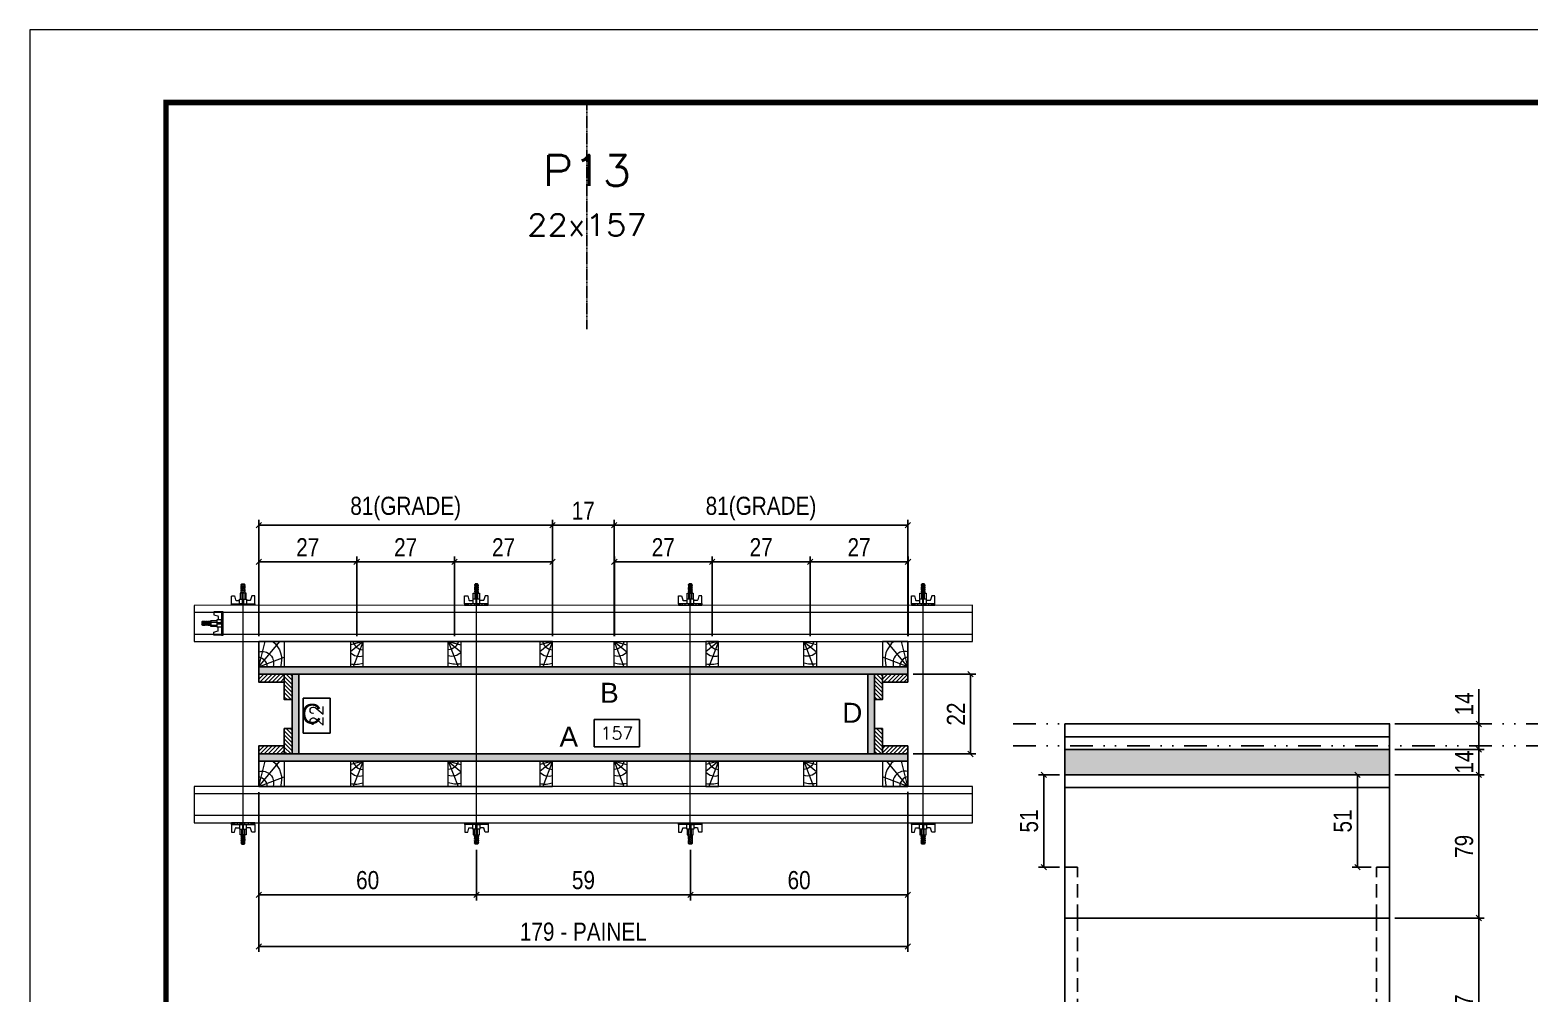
# Model space of a CAD drawing. Extents: x 14400 to 20667, y -21631 to 6985.
# Drawn here: x 17597 to 18424, y 4157 to 4688 of the extents above; entities that cross this region are included whole.
import ezdxf
from ezdxf.enums import TextEntityAlignment as Align

# ---------------------------------------------------------------- set-up
doc = ezdxf.new("R2010")
doc.units = 0
for name, pattern in [('DASHED', [0.75, 0.5, -0.25]), ('DIVIDE2', [0.625, 0.25, -0.125, 0, -0.125, 0, -0.125]), ('HIDDEN', [0.375, 0.25, -0.125])]:
    doc.linetypes.add(name, pattern=pattern)
for name, color, linetype in [('CHAPA', 1, 'Continuous'), ('COTA', 241, 'Continuous'), ('MEIO_PONT', 93, 'Continuous'), ('Nível', 160, 'Continuous'), ('Painéis', 200, 'Continuous'), ('SARR_2.2x7', 40, 'Continuous'), ('SARRAFO', 251, 'Continuous'), ('Texto de Titulo', 7, 'Continuous'), ('Texto Qtd Sarr', 242, 'Continuous'), ('TEXTO_GERAL', 7, 'Continuous')]:
    doc.layers.add(name, color=color, linetype=linetype)
for name, color, linetype, lineweight in [('Folhas', 255, 'Continuous', 9), ('Hachura', 251, 'Continuous', 9), ('Madeira', 126, 'Continuous', 18), ('Perfil Metálico', 224, 'Continuous', 18), ('SARRAFO DE PRESSAO', 251, 'DASHED', 9), ('Texto Seção', 7, 'Continuous', 15)]:
    doc.layers.add(name, color=color, linetype=linetype, lineweight=lineweight)
doc.styles.add('ARIAL', font='arial.ttf')
doc.styles.add('COTA TECNICA', font='techl___.ttf', dxfattribs={"height": 10})
doc.styles.add('COTA TECNICA 2X', font='techl___.ttf', dxfattribs={"height": 10})
doc.styles.add('ROMANS', font='romans.shx')
doc.dimstyles.new('PAINEL', dxfattribs={"dimtxt": 10, "dimasz": 3, "dimexe": 3, "dimexo": 3, "dimgap": 3, "dimtad": 1, "dimdec": 1, "dimzin": 12, "dimdsep": 46, "dimtxsty": 'COTA TECNICA', "dimblk1": 'OBLIQUE', "dimblk2": 'OBLIQUE', "dimsah": 1, "dimcen": 0.9, "dimclrd": 4, "dimclre": 4, "dimclrt": 240, "dimadec": 1, "dimazin": 3, "dimtfac": 1, "dimtdec": 1, "dimtmove": 0, "dimatfit": 3, "dimfxl": 1, "dimtolj": 1, "dimtzin": 12, "dimarcsym": 0})
doc.dimstyles.new('SECAO PILAR', dxfattribs={"dimtxt": 10, "dimasz": 3, "dimexe": 3, "dimexo": 3, "dimgap": 3, "dimtad": 1, "dimdec": 1, "dimlfac": 0.5, "dimzin": 12, "dimdsep": 46, "dimtxsty": 'COTA TECNICA 2X', "dimblk1": 'OBLIQUE', "dimblk2": 'OBLIQUE', "dimsah": 1, "dimcen": 0.9, "dimclrd": 256, "dimclre": 256, "dimclrt": 256, "dimadec": 1, "dimazin": 3, "dimtfac": 1, "dimtdec": 1, "dimtmove": 0, "dimatfit": 3, "dimfxl": 1, "dimtolj": 1, "dimtzin": 12, "dimarcsym": 0})
doc.dimstyles.new('SECÇÃO 2', dxfattribs={"dimtxt": 7, "dimasz": 6, "dimexe": 0.18, "dimexo": 2, "dimgap": -4, "dimtad": 3, "dimdec": 1, "dimlfac": 0.5, "dimzin": 12, "dimdsep": 46, "dimtxsty": 'ROMANS', "dimblk": 'ARCHTICK', "dimcen": 0.09, "dimse1": 1, "dimse2": 1, "dimsd1": 1, "dimsd2": 1, "dimclrd": 180, "dimclre": 5, "dimclrt": 1, "dimadec": 0, "dimazin": 3, "dimtfac": 1, "dimtdec": 1, "dimtofl": 0, "dimtmove": 0, "dimatfit": 3, "dimldrblk": 'ARCHTICK', "dimfxl": 1, "dimtolj": 1, "dimtzin": 0, "dimarcsym": 0})

# ---------------------------------------------------------------- blocks, each defined once
blk = doc.blocks.new('9999999999')
at = {"layer": 'Folhas'}
blk.add_lwpolyline([(98138.98, 34190.21), (99623.98, 34190.21), (99623.98, 35240.21), (98138.98, 35240.21)], close=True, dxfattribs=at)
at = {"layer": 'Folhas', "color": 30, "const_width": 3}
blk.add_lwpolyline([(98213.98, 34230.21), (99583.98, 34230.21), (99583.98, 35200.21), (98213.98, 35200.21)], close=True, dxfattribs=at)
blk = doc.blocks.new('*D793')
at = {"layer": 'COTA', "color": 180, "lineweight": -2, "transparency": 16777216}
for p, q in [((17762.6, 4319.07), (17747.6, 4319.07)), ((17747.6, 4319.07), (17747.6, 4299.73)), ((17762.6, 4299.73), (17762.6, 4319.07)), ((17747.6, 4299.73), (17762.6, 4299.73))]:
    blk.add_line(p, q, dxfattribs=at)
at = {"layer": 'Defpoints', "color": 0, "transparency": 16777216}
for p in [(17762.51, 4332.33), (17762.51, 4288.33), (17766.6, 4288.33)]:
    blk.add_point(p, dxfattribs=at)
at = {"layer": 'COTA', "color": 1, "transparency": 16777216, "insert": (17755.1, 4309.4), "char_height": 7, "attachment_point": 5, "rotation": 90, "style": 'ROMANS'}
blk.add_mtext('\\A1;22', dxfattribs=at)
blk = doc.blocks.new('_ArchTick')
at = {"color": 0, "linetype": 'ByBlock', "const_width": 0.15}
blk.add_lwpolyline([(-0.5, -0.5), (0.5, 0.5)], dxfattribs=at)
blk = doc.blocks.new('*D794')
at = {"layer": 'COTA', "color": 180, "lineweight": -2, "transparency": 16777216}
for p, q in [((17933.24, 4307.33), (17908.24, 4307.33)), ((17908.24, 4307.33), (17908.24, 4292.33)), ((17933.24, 4292.33), (17933.24, 4307.33)), ((17908.24, 4292.33), (17933.24, 4292.33))]:
    blk.add_line(p, q, dxfattribs=at)
at = {"layer": 'Defpoints', "color": 0, "transparency": 16777216}
for p in [(17745.19, 4288.33), (18059.19, 4288.33), (18059.19, 4288.33)]:
    blk.add_point(p, dxfattribs=at)
at = {"layer": 'COTA', "color": 1, "transparency": 16777216, "insert": (17920.74, 4299.83), "char_height": 7, "attachment_point": 5, "style": 'ROMANS'}
blk.add_mtext('\\A1;157', dxfattribs=at)
blk = doc.blocks.new('_Oblique')
at = {"color": 0, "linetype": 'ByBlock', "lineweight": -2}
blk.add_line((-0.5, -0.5), (0.5, 0.5), dxfattribs=at)
blk = doc.blocks.new('*D795')
at = {"layer": 'COTA', "lineweight": -2, "transparency": 16777216}
for p, q in [((17723.19, 4267.33), (17723.19, 4179.16)), ((18081.19, 4267.37), (18081.19, 4179.16)), ((17723.19, 4182.16), (18081.19, 4182.16))]:
    blk.add_line(p, q, dxfattribs=at)
at = {"layer": 'Defpoints', "color": 0, "transparency": 16777216}
for p in [(17723.19, 4270.33), (18081.19, 4270.37), (18081.19, 4182.16)]:
    blk.add_point(p, dxfattribs=at)
at = {"layer": 'COTA', "lineweight": -2, "transparency": 16777216, "xscale": 3, "yscale": 3, "zscale": 3, "rotation": 180}
blk.add_blockref('_Oblique', (17723.19, 4182.16), dxfattribs=at)
at = {"layer": 'COTA', "lineweight": -2, "transparency": 16777216, "xscale": 3, "yscale": 3, "zscale": 3}
blk.add_blockref('_Oblique', (18081.19, 4182.16), dxfattribs=at)
at = {"layer": 'COTA', "transparency": 16777216, "insert": (17902.19, 4190.27), "char_height": 10, "attachment_point": 5, "style": 'COTA TECNICA 2X'}
blk.add_mtext('\\A1;179 - PAINEL', dxfattribs=at)
blk = doc.blocks.new('*D796')
at = {"layer": 'COTA', "lineweight": -2, "transparency": 16777216}
for p, q in [((17723.19, 4267.33), (17723.19, 4207.59)), ((17843.26, 4235.55), (17843.26, 4207.59)), ((17723.19, 4210.59), (17843.26, 4210.59))]:
    blk.add_line(p, q, dxfattribs=at)
at = {"layer": 'Defpoints', "color": 0, "transparency": 16777216}
for p in [(17723.19, 4270.33), (17843.26, 4238.55), (17843.26, 4210.59)]:
    blk.add_point(p, dxfattribs=at)
at = {"layer": 'COTA', "lineweight": -2, "transparency": 16777216, "xscale": 3, "yscale": 3, "zscale": 3, "rotation": 180}
blk.add_blockref('_Oblique', (17723.19, 4210.59), dxfattribs=at)
at = {"layer": 'COTA', "lineweight": -2, "transparency": 16777216, "xscale": 3, "yscale": 3, "zscale": 3}
blk.add_blockref('_Oblique', (17843.26, 4210.59), dxfattribs=at)
at = {"layer": 'COTA', "transparency": 16777216, "insert": (17783.22, 4218.69), "char_height": 10, "attachment_point": 5, "style": 'COTA TECNICA 2X'}
blk.add_mtext('\\A1;60', dxfattribs=at)
blk = doc.blocks.new('*D797')
at = {"layer": 'COTA', "lineweight": -2, "transparency": 16777216}
for p, q in [((18081.19, 4267.33), (18081.19, 4207.59)), ((17961.26, 4235.55), (17961.26, 4207.59)), ((17961.26, 4210.59), (18081.19, 4210.59))]:
    blk.add_line(p, q, dxfattribs=at)
at = {"layer": 'Defpoints', "color": 0, "transparency": 16777216}
for p in [(18081.19, 4270.33), (17961.26, 4238.55), (18081.19, 4210.59)]:
    blk.add_point(p, dxfattribs=at)
at = {"layer": 'COTA', "lineweight": -2, "transparency": 16777216, "xscale": 3, "yscale": 3, "zscale": 3, "rotation": 180}
blk.add_blockref('_Oblique', (17961.26, 4210.59), dxfattribs=at)
at = {"layer": 'COTA', "lineweight": -2, "transparency": 16777216, "xscale": 3, "yscale": 3, "zscale": 3}
blk.add_blockref('_Oblique', (18081.19, 4210.59), dxfattribs=at)
at = {"layer": 'COTA', "transparency": 16777216, "insert": (18021.22, 4218.69), "char_height": 10, "attachment_point": 5, "style": 'COTA TECNICA 2X'}
blk.add_mtext('\\A1;60', dxfattribs=at)
blk = doc.blocks.new('C')
at = {"layer": 'Hachura', "color": 0}
for p, q in [((0, 3.22), (0, -3.22)), ((0.45, 3.22), (0, 3.22)), ((0.46, 3.16), (0, 3.16)), ((0.46, 3.05), (0, 3.05)), ((0.46, 2.88), (0, 2.88)), ((0, 2.75), (0, -1.16)), ((0.46, 2.65), (0, 2.65)), ((0.46, 2.23), (0, 2.23)), ((0.46, 1.51), (0, 1.51)), ((0.39, 0.49), (0.17, 0.49)), ((0.45, -3.23), (0.45, 3.22)), ((0.45, 3.22), (2.58, 3.22)), ((1.74, 0.97), (0.45, 0.97)), ((1.45, 0.1), (0.45, 0.1)), ((1.35, 1.94), (1.35, 0.96)), ((2.58, 2.39), (1.47, 2.09)), ((1.74, -0.97), (1.74, 0.97)), ((1.74, 0.97), (1.74, 0.84)), ((1.74, 0.97), (1.74, 0.84)), ((1.74, 0.84), (3.35, 0.84)), ((3.35, 0.45), (1.74, 0.45)), ((2.58, 3.22), (2.58, 2.39)), ((3.32, 0.84), (3.32, -0.84)), ((3.35, 0.84), (3.35, -0.84)), ((3.68, 0.45), (3.35, 0.45)), ((3.84, -0.52), (3.35, 0.45)), ((3.35, 0.06), (3.67, -0.57)), ((3.68, 0.45), (4.16, -0.52)), ((3.72, 0.5), (4.25, -0.57)), ((4.37, -0.55), (3.83, 0.53)), ((4.15, 0.45), (3.93, 0.45)), ((4.42, -0.52), (3.93, 0.45)), ((4.15, 0.45), (4.26, 0.45)), ((4.26, 0.45), (4.74, -0.52)), ((4.3, 0.5), (4.83, -0.57)), ((4.95, -0.55), (4.41, 0.53)), ((4.51, 0.45), (4.84, 0.45)), ((5, -0.52), (4.51, 0.45)), ((4.84, 0.45), (5.32, -0.52)), ((4.88, 0.5), (5.41, -0.57)), ((5.53, -0.55), (4.99, 0.53)), ((5.58, -0.52), (5.09, 0.45)), ((5.42, 0.45), (5.09, 0.45)), ((5.58, -0.52), (5.09, 0.45)), ((5.42, 0.45), (5.74, -0.19)), ((5.46, 0.5), (5.74, -0.07)), ((5.74, 0.19), (5.57, 0.53)), ((5.74, 0.32), (5.68, 0.45)), ((5.68, 0.45), (5.74, 0.45)), ((5.74, 0.45), (5.9, 0.29)), ((5.74, 0.45), (5.74, -0.52)), ((5.9, -0.36), (5.9, 0.29)), ((0.45, 0), (0, 0)), ((0.46, -1.52), (0, -1.52)), ((0.46, -2.23), (0, -2.23)), ((0.46, -2.65), (0, -2.65)), ((0.46, -2.88), (0, -2.88)), ((0.46, -3.05), (0, -3.05)), ((0.46, -3.16), (0, -3.16)), ((0, -3.22), (2.57, -3.22)), ((0.08, -0.48), (0.29, -0.48)), ((0.29, -0.48), (0.4, -0.48)), ((0.45, 0), (0.45, -0.97)), ((0.45, -0.16), (1.45, -0.16)), ((0.45, -0.65), (0.45, -0.32)), ((0.45, -3.23), (0.45, -0.65)), ((0.45, -0.97), (1.74, -0.97)), ((1.35, -1.94), (1.35, -0.97)), ((2.58, -2.39), (1.47, -2.1)), ((3.35, -0.32), (1.74, -0.32)), ((3.35, -0.84), (1.74, -0.84)), ((2.58, -3.23), (2.58, -2.39)), ((3.35, -0.07), (3.58, -0.52)), ((3.35, -0.52), (3.58, -0.52)), ((3.84, -0.52), (4.16, -0.52)), ((4.42, -0.52), (4.74, -0.52)), ((4.63, -0.52), (4.74, -0.52)), ((5, -0.52), (5.32, -0.52)), ((5.58, -0.52), (5.74, -0.52)), ((5.74, -0.52), (5.9, -0.36)), ((5.74, -0.52), (5.74, -0.52))]:
    blk.add_line(p, q, dxfattribs=at)
for centre, radius, start, end in [((1.52, 1.94), 0.161, 104.7436, 180), ((1.44, -0.03), 0.129, 272.695, 87.305), ((3.81, 0.39), 0.143, 25.5688, 154.4312), ((4.39, 0.39), 0.143, 25.5688, 154.4312), ((4.97, 0.39), 0.143, 25.5688, 154.4312), ((5.55, 0.39), 0.143, 25.5688, 154.4312), ((0.17, -0.37), 0.174, 221.744, 317.8592), ((1.52, -1.94), 0.161, 180, 255.2564), ((3.71, -0.4), 0.174, 222.1408, 318.256), ((4.29, -0.4), 0.174, 222.1408, 318.256), ((4.87, -0.4), 0.174, 222.1408, 318.256), ((5.45, -0.4), 0.174, 222.1408, 318.256), ((5.61, -0.4), 0.174, 317.8592, 318.256)]:
    blk.add_arc(centre, radius, start, end, dxfattribs=at)
blk = doc.blocks.new('*D798')
at = {"layer": 'COTA', "lineweight": -2, "transparency": 16777216}
for p, q in [((17843.26, 4235.55), (17843.26, 4207.59)), ((17961.26, 4235.55), (17961.26, 4207.59)), ((17843.26, 4210.59), (17961.26, 4210.59))]:
    blk.add_line(p, q, dxfattribs=at)
at = {"layer": 'Defpoints', "color": 0, "transparency": 16777216}
for p in [(17843.26, 4238.55), (17961.26, 4238.55), (17961.26, 4210.59)]:
    blk.add_point(p, dxfattribs=at)
at = {"layer": 'COTA', "lineweight": -2, "transparency": 16777216, "xscale": 3, "yscale": 3, "zscale": 3, "rotation": 180}
blk.add_blockref('_Oblique', (17843.26, 4210.59), dxfattribs=at)
at = {"layer": 'COTA', "lineweight": -2, "transparency": 16777216, "xscale": 3, "yscale": 3, "zscale": 3}
blk.add_blockref('_Oblique', (17961.26, 4210.59), dxfattribs=at)
at = {"layer": 'COTA', "transparency": 16777216, "insert": (17902.26, 4218.73), "char_height": 10, "attachment_point": 5, "style": 'COTA TECNICA 2X'}
blk.add_mtext('\\A1;59', dxfattribs=at)
blk = doc.blocks.new('*D799')
at = {"layer": 'COTA', "lineweight": -2, "transparency": 16777216}
for p, q in [((17919.19, 4353.33), (17919.19, 4417.45)), ((18081.18, 4353.32), (18081.18, 4417.45)), ((18081.18, 4414.45), (17919.19, 4414.45))]:
    blk.add_line(p, q, dxfattribs=at)
at = {"layer": 'Defpoints', "color": 0, "transparency": 16777216}
for p in [(17919.19, 4414.45), (17919.19, 4350.33), (18081.18, 4350.32)]:
    blk.add_point(p, dxfattribs=at)
at = {"layer": 'COTA', "lineweight": -2, "transparency": 16777216, "xscale": 3, "yscale": 3, "zscale": 3, "rotation": 180}
blk.add_blockref('_Oblique', (17919.19, 4414.45), dxfattribs=at)
at = {"layer": 'COTA', "lineweight": -2, "transparency": 16777216, "xscale": 3, "yscale": 3, "zscale": 3}
blk.add_blockref('_Oblique', (18081.18, 4414.45), dxfattribs=at)
at = {"layer": 'COTA', "transparency": 16777216, "insert": (18000.19, 4423.67), "char_height": 10, "attachment_point": 5, "style": 'COTA TECNICA 2X'}
blk.add_mtext('\\A1;81(GRADE)', dxfattribs=at)
blk = doc.blocks.new('*D800')
at = {"layer": 'COTA', "lineweight": -2, "transparency": 16777216}
for p, q in [((18084.19, 4332.33), (18118.74, 4332.33)), ((18115.74, 4288.33), (18115.74, 4332.33)), ((18084.19, 4288.33), (18118.74, 4288.33))]:
    blk.add_line(p, q, dxfattribs=at)
at = {"layer": 'Defpoints', "color": 0, "transparency": 16777216}
for p in [(18081.19, 4332.33), (18115.74, 4332.33), (18081.19, 4288.33)]:
    blk.add_point(p, dxfattribs=at)
at = {"layer": 'COTA', "lineweight": -2, "transparency": 16777216, "xscale": 3, "yscale": 3, "zscale": 3}
for p, rotation in [((18115.74, 4332.33), 90), ((18115.74, 4288.33), 270)]:
    blk.add_blockref('_Oblique', p, dxfattribs=dict(at, rotation=rotation))
at = {"layer": 'COTA', "transparency": 16777216, "insert": (18107.74, 4310.33), "char_height": 10, "attachment_point": 5, "rotation": 90, "style": 'COTA TECNICA 2X'}
blk.add_mtext('\\A1;22', dxfattribs=at)
blk = doc.blocks.new('PONTALETE')
at = {"layer": 'Madeira'}
for q in [(2.71, 7), (7, 5.76), (7, 1.74)]:
    blk.add_line((0, 0), q, dxfattribs=at)
blk.add_lwpolyline([(0, 0), (7, 0), (7, 7), (0, 7)], close=True, dxfattribs=at)
for centre, radius, start, end in [((2.04, 0.06), 6.23, 37.2818, 109.0913), ((1.09, 0.9), 3.19, 343.603, 109.9847), ((-0.21, -0.78), 3.09, 14.6322, 86.0383)]:
    blk.add_arc(centre, radius, start, end, dxfattribs=at)
blk = doc.blocks.new('titulo1')
at = {"layer": 'Defpoints', "color": 252, "linetype": 'HIDDEN', "ltscale": 2}
blk.add_line((0, 0), (0, 125), dxfattribs=at)
at = {"layer": 'Defpoints', "style": 'ROMANS', "oblique": 15}
blk.add_attdef('FOLHA', text='', height=10, dxfattribs=at).set_placement((0, 15.58), align=Align.MIDDLE_CENTER)
at = {"layer": 'Texto Qtd Sarr', "color": 3, "style": 'ROMANS', "oblique": 15}
for tag, height, p in [('TITULO', 17, (0, 71.45)), ('SEÇÃO', 12, (0, 41.55))]:
    blk.add_attdef(tag, text='', height=height, dxfattribs=at).set_placement(p, align=Align.MIDDLE_CENTER)
blk = doc.blocks.new('MEIO PONTALETE')
at = {"layer": 'Madeira'}
for q in [(2.71, 7), (3.5, 2.88), (3.5, 0.87)]:
    blk.add_line((0, 0), q, dxfattribs=at)
blk.add_lwpolyline([(0, 0), (3.5, 0), (3.5, 7), (0, 7)], close=True, dxfattribs=at)
for centre, radius, start, end in [((2.04, 0.06), 6.23, 76.4499, 109.0913), ((1.09, 0.9), 3.19, 40.9063, 109.9847), ((-0.21, -0.78), 3.09, 14.6322, 86.0383)]:
    blk.add_arc(centre, radius, start, end, dxfattribs=at)
blk = doc.blocks.new('*D801')
at = {"layer": 'COTA', "lineweight": -2, "transparency": 16777216}
for p, q in [((17777.19, 4353.33), (17777.19, 4397.25)), ((17831.19, 4394.25), (17777.19, 4394.25)), ((17831.19, 4353.33), (17831.19, 4397.25))]:
    blk.add_line(p, q, dxfattribs=at)
at = {"layer": 'Defpoints', "color": 0, "transparency": 16777216}
for p in [(17777.19, 4394.25), (17777.19, 4350.33), (17831.19, 4350.33)]:
    blk.add_point(p, dxfattribs=at)
at = {"layer": 'COTA', "lineweight": -2, "transparency": 16777216, "xscale": 3, "yscale": 3, "zscale": 3, "rotation": 180}
blk.add_blockref('_Oblique', (17777.19, 4394.25), dxfattribs=at)
at = {"layer": 'COTA', "lineweight": -2, "transparency": 16777216, "xscale": 3, "yscale": 3, "zscale": 3}
blk.add_blockref('_Oblique', (17831.19, 4394.25), dxfattribs=at)
at = {"layer": 'COTA', "transparency": 16777216, "insert": (17804.19, 4402.33), "char_height": 10, "attachment_point": 5, "style": 'COTA TECNICA 2X'}
blk.add_mtext('\\A1;27', dxfattribs=at)
blk = doc.blocks.new('*D802')
at = {"layer": 'COTA', "lineweight": -2, "transparency": 16777216}
for p, q in [((17723.19, 4353.32), (17723.19, 4397.25)), ((17777.19, 4394.25), (17723.19, 4394.25)), ((17777.19, 4353.33), (17777.19, 4397.25))]:
    blk.add_line(p, q, dxfattribs=at)
at = {"layer": 'Defpoints', "color": 0, "transparency": 16777216}
for p in [(17723.19, 4394.25), (17723.19, 4350.32), (17777.19, 4350.33)]:
    blk.add_point(p, dxfattribs=at)
at = {"layer": 'COTA', "lineweight": -2, "transparency": 16777216, "xscale": 3, "yscale": 3, "zscale": 3, "rotation": 180}
blk.add_blockref('_Oblique', (17723.19, 4394.25), dxfattribs=at)
at = {"layer": 'COTA', "lineweight": -2, "transparency": 16777216, "xscale": 3, "yscale": 3, "zscale": 3}
blk.add_blockref('_Oblique', (17777.19, 4394.25), dxfattribs=at)
at = {"layer": 'COTA', "transparency": 16777216, "insert": (17750.19, 4402.33), "char_height": 10, "attachment_point": 5, "style": 'COTA TECNICA 2X'}
blk.add_mtext('\\A1;27', dxfattribs=at)
blk = doc.blocks.new('*D803')
at = {"layer": 'COTA', "lineweight": -2, "transparency": 16777216}
for p, q in [((17723.19, 4353.32), (17723.19, 4417.45)), ((17885.19, 4353.33), (17885.19, 4417.45)), ((17723.19, 4414.45), (17885.19, 4414.45))]:
    blk.add_line(p, q, dxfattribs=at)
at = {"layer": 'Defpoints', "color": 0, "transparency": 16777216}
for p in [(17885.19, 4414.45), (17723.19, 4350.32), (17885.19, 4350.33)]:
    blk.add_point(p, dxfattribs=at)
at = {"layer": 'COTA', "lineweight": -2, "transparency": 16777216, "xscale": 3, "yscale": 3, "zscale": 3, "rotation": 180}
blk.add_blockref('_Oblique', (17723.19, 4414.45), dxfattribs=at)
at = {"layer": 'COTA', "lineweight": -2, "transparency": 16777216, "xscale": 3, "yscale": 3, "zscale": 3}
blk.add_blockref('_Oblique', (17885.19, 4414.45), dxfattribs=at)
at = {"layer": 'COTA', "transparency": 16777216, "insert": (17804.19, 4423.67), "char_height": 10, "attachment_point": 5, "style": 'COTA TECNICA 2X'}
blk.add_mtext('\\A1;81(GRADE)', dxfattribs=at)
blk = doc.blocks.new('*D834')
at = {"layer": 'COTA', "lineweight": -2, "transparency": 16777216}
for p, q in [((17885.19, 4353.33), (17885.19, 4417.45)), ((17919.19, 4353.3), (17919.19, 4417.45)), ((17885.19, 4414.45), (17919.19, 4414.45))]:
    blk.add_line(p, q, dxfattribs=at)
at = {"layer": 'Defpoints', "color": 0, "transparency": 16777216}
for p in [(17919.19, 4414.45), (17885.19, 4350.33), (17919.19, 4350.3)]:
    blk.add_point(p, dxfattribs=at)
at = {"layer": 'COTA', "lineweight": -2, "transparency": 16777216, "xscale": 3, "yscale": 3, "zscale": 3, "rotation": 180}
blk.add_blockref('_Oblique', (17885.19, 4414.45), dxfattribs=at)
at = {"layer": 'COTA', "lineweight": -2, "transparency": 16777216, "xscale": 3, "yscale": 3, "zscale": 3}
blk.add_blockref('_Oblique', (17919.19, 4414.45), dxfattribs=at)
at = {"layer": 'COTA', "transparency": 16777216, "insert": (17902.19, 4422.52), "char_height": 10, "attachment_point": 5, "style": 'COTA TECNICA 2X'}
blk.add_mtext('\\A1;17', dxfattribs=at)
blk = doc.blocks.new('*D835')
at = {"layer": 'COTA', "lineweight": -2, "transparency": 16777216}
for p, q in [((17831.19, 4353.33), (17831.19, 4397.25)), ((17831.19, 4394.25), (17885.19, 4394.25)), ((17885.19, 4353.29), (17885.19, 4397.25))]:
    blk.add_line(p, q, dxfattribs=at)
at = {"layer": 'Defpoints', "color": 0, "transparency": 16777216}
for p in [(17885.19, 4394.25), (17831.19, 4350.33), (17885.19, 4350.29)]:
    blk.add_point(p, dxfattribs=at)
at = {"layer": 'COTA', "lineweight": -2, "transparency": 16777216, "xscale": 3, "yscale": 3, "zscale": 3, "rotation": 180}
blk.add_blockref('_Oblique', (17831.19, 4394.25), dxfattribs=at)
at = {"layer": 'COTA', "lineweight": -2, "transparency": 16777216, "xscale": 3, "yscale": 3, "zscale": 3}
blk.add_blockref('_Oblique', (17885.19, 4394.25), dxfattribs=at)
at = {"layer": 'COTA', "transparency": 16777216, "insert": (17858.19, 4402.33), "char_height": 10, "attachment_point": 5, "style": 'COTA TECNICA 2X'}
blk.add_mtext('\\A1;27', dxfattribs=at)
blk = doc.blocks.new('*D804')
at = {"layer": 'COTA', "lineweight": -2, "transparency": 16777216}
for p, q in [((17973.3, 4353.35), (17973.3, 4397.28)), ((18027.3, 4394.28), (17973.3, 4394.28)), ((18027.3, 4353.35), (18027.3, 4397.28))]:
    blk.add_line(p, q, dxfattribs=at)
at = {"layer": 'Defpoints', "color": 0, "transparency": 16777216}
for p in [(17973.3, 4394.28), (17973.3, 4350.35), (18027.3, 4350.35)]:
    blk.add_point(p, dxfattribs=at)
at = {"layer": 'COTA', "lineweight": -2, "transparency": 16777216, "xscale": 3, "yscale": 3, "zscale": 3, "rotation": 180}
blk.add_blockref('_Oblique', (17973.3, 4394.28), dxfattribs=at)
at = {"layer": 'COTA', "lineweight": -2, "transparency": 16777216, "xscale": 3, "yscale": 3, "zscale": 3}
blk.add_blockref('_Oblique', (18027.3, 4394.28), dxfattribs=at)
at = {"layer": 'COTA', "transparency": 16777216, "insert": (18000.3, 4402.35), "char_height": 10, "attachment_point": 5, "style": 'COTA TECNICA 2X'}
blk.add_mtext('\\A1;27', dxfattribs=at)
blk = doc.blocks.new('*D805')
at = {"layer": 'COTA', "lineweight": -2, "transparency": 16777216}
for p, q in [((17919.3, 4353.35), (17919.3, 4397.28)), ((17973.3, 4394.28), (17919.3, 4394.28)), ((17973.3, 4353.35), (17973.3, 4397.28))]:
    blk.add_line(p, q, dxfattribs=at)
at = {"layer": 'Defpoints', "color": 0, "transparency": 16777216}
for p in [(17919.3, 4394.28), (17919.3, 4350.35), (17973.3, 4350.35)]:
    blk.add_point(p, dxfattribs=at)
at = {"layer": 'COTA', "lineweight": -2, "transparency": 16777216, "xscale": 3, "yscale": 3, "zscale": 3, "rotation": 180}
blk.add_blockref('_Oblique', (17919.3, 4394.28), dxfattribs=at)
at = {"layer": 'COTA', "lineweight": -2, "transparency": 16777216, "xscale": 3, "yscale": 3, "zscale": 3}
blk.add_blockref('_Oblique', (17973.3, 4394.28), dxfattribs=at)
at = {"layer": 'COTA', "transparency": 16777216, "insert": (17946.3, 4402.35), "char_height": 10, "attachment_point": 5, "style": 'COTA TECNICA 2X'}
blk.add_mtext('\\A1;27', dxfattribs=at)
blk = doc.blocks.new('*D836')
at = {"layer": 'COTA', "lineweight": -2, "transparency": 16777216}
for p, q in [((18027.3, 4353.35), (18027.3, 4397.28)), ((18027.3, 4394.28), (18081.3, 4394.28)), ((18081.3, 4353.32), (18081.3, 4397.28))]:
    blk.add_line(p, q, dxfattribs=at)
at = {"layer": 'Defpoints', "color": 0, "transparency": 16777216}
for p in [(18081.3, 4394.28), (18027.3, 4350.35), (18081.3, 4350.32)]:
    blk.add_point(p, dxfattribs=at)
at = {"layer": 'COTA', "lineweight": -2, "transparency": 16777216, "xscale": 3, "yscale": 3, "zscale": 3, "rotation": 180}
blk.add_blockref('_Oblique', (18027.3, 4394.28), dxfattribs=at)
at = {"layer": 'COTA', "lineweight": -2, "transparency": 16777216, "xscale": 3, "yscale": 3, "zscale": 3}
blk.add_blockref('_Oblique', (18081.3, 4394.28), dxfattribs=at)
at = {"layer": 'COTA', "transparency": 16777216, "insert": (18054.3, 4402.35), "char_height": 10, "attachment_point": 5, "style": 'COTA TECNICA 2X'}
blk.add_mtext('\\A1;27', dxfattribs=at)
blk = doc.blocks.new('*D813')
at = {"layer": 'COTA', "color": 4, "lineweight": -2, "transparency": 16777216}
for p, q in [((18349.8, 4197.86), (18399.17, 4197.86)), ((18396.17, 4100.86), (18396.17, 4197.86)), ((18349.8, 4100.86), (18399.17, 4100.86))]:
    blk.add_line(p, q, dxfattribs=at)
at = {"layer": 'Defpoints', "color": 0, "transparency": 16777216}
for p in [(18346.8, 4197.86), (18396.17, 4197.86), (18346.8, 4100.86)]:
    blk.add_point(p, dxfattribs=at)
at = {"layer": 'COTA', "color": 4, "lineweight": -2, "transparency": 16777216, "xscale": 3, "yscale": 3, "zscale": 3}
for p, rotation in [((18396.17, 4197.86), 90), ((18396.17, 4100.86), 270)]:
    blk.add_blockref('_Oblique', p, dxfattribs=dict(at, rotation=rotation))
at = {"layer": 'COTA', "color": 240, "transparency": 16777216, "insert": (18388.07, 4149.36), "char_height": 10, "attachment_point": 5, "rotation": 90, "style": 'COTA TECNICA'}
blk.add_mtext('\\A1;97', dxfattribs=at)
blk = doc.blocks.new('*D814')
at = {"layer": 'COTA', "color": 4, "lineweight": -2, "transparency": 16777216}
for p, q in [((18349.8, 4276.86), (18399.17, 4276.86)), ((18396.17, 4197.86), (18396.17, 4276.86)), ((18349.8, 4197.86), (18399.17, 4197.86))]:
    blk.add_line(p, q, dxfattribs=at)
at = {"layer": 'Defpoints', "color": 0, "transparency": 16777216}
for p in [(18346.8, 4276.86), (18396.17, 4276.86), (18346.8, 4197.86)]:
    blk.add_point(p, dxfattribs=at)
at = {"layer": 'COTA', "color": 4, "lineweight": -2, "transparency": 16777216, "xscale": 3, "yscale": 3, "zscale": 3}
for p, rotation in [((18396.17, 4276.86), 90), ((18396.17, 4197.86), 270)]:
    blk.add_blockref('_Oblique', p, dxfattribs=dict(at, rotation=rotation))
at = {"layer": 'COTA', "color": 240, "transparency": 16777216, "insert": (18388.07, 4237.36), "char_height": 10, "attachment_point": 5, "rotation": 90, "style": 'COTA TECNICA'}
blk.add_mtext('\\A1;79', dxfattribs=at)
blk = doc.blocks.new('*D815')
at = {"layer": 'COTA', "color": 4, "lineweight": -2, "transparency": 16777216}
for p, q in [((18349.8, 4290.86), (18399.17, 4290.86)), ((18396.17, 4276.86), (18396.17, 4290.86)), ((18349.8, 4276.86), (18399.17, 4276.86))]:
    blk.add_line(p, q, dxfattribs=at)
at = {"layer": 'Defpoints', "color": 0, "transparency": 16777216}
for p in [(18346.8, 4290.86), (18396.17, 4290.86), (18346.8, 4276.86)]:
    blk.add_point(p, dxfattribs=at)
at = {"layer": 'COTA', "color": 4, "lineweight": -2, "transparency": 16777216, "xscale": 3, "yscale": 3, "zscale": 3}
for p, rotation in [((18396.17, 4290.86), 90), ((18396.17, 4276.86), 270)]:
    blk.add_blockref('_Oblique', p, dxfattribs=dict(at, rotation=rotation))
at = {"layer": 'COTA', "color": 240, "transparency": 16777216, "insert": (18388.1, 4283.86), "char_height": 10, "attachment_point": 5, "rotation": 90, "style": 'COTA TECNICA'}
blk.add_mtext('\\A1;14', dxfattribs=at)
blk = doc.blocks.new('*D816')
at = {"layer": 'COTA', "color": 4, "lineweight": -2, "transparency": 16777216}
for p, q in [((18396.17, 4304.86), (18396.17, 4323.98)), ((18349.8, 4304.86), (18399.17, 4304.86)), ((18396.17, 4290.86), (18396.17, 4304.86)), ((18349.8, 4290.86), (18399.17, 4290.86))]:
    blk.add_line(p, q, dxfattribs=at)
at = {"layer": 'Defpoints', "color": 0, "transparency": 16777216}
for p in [(18346.8, 4304.86), (18396.17, 4304.86), (18346.8, 4290.86)]:
    blk.add_point(p, dxfattribs=at)
at = {"layer": 'COTA', "color": 4, "lineweight": -2, "transparency": 16777216, "xscale": 3, "yscale": 3, "zscale": 3}
for p, rotation in [((18396.17, 4304.86), 90), ((18396.17, 4290.86), 270)]:
    blk.add_blockref('_Oblique', p, dxfattribs=dict(at, rotation=rotation))
at = {"layer": 'COTA', "color": 240, "transparency": 16777216, "insert": (18388.1, 4315.92), "char_height": 10, "attachment_point": 5, "rotation": 90, "style": 'COTA TECNICA'}
blk.add_mtext('\\A1;14', dxfattribs=at)
blk = doc.blocks.new('*D817')
at = {"layer": 'COTA', "color": 4, "lineweight": -2, "transparency": 16777216}
for p, q in [((18164.8, 4276.86), (18153.18, 4276.86)), ((18156.18, 4225.86), (18156.18, 4276.86)), ((18164.8, 4225.86), (18153.18, 4225.86))]:
    blk.add_line(p, q, dxfattribs=at)
at = {"layer": 'Defpoints', "color": 0, "transparency": 16777216}
for p in [(18156.18, 4276.86), (18167.8, 4276.86), (18167.8, 4225.86)]:
    blk.add_point(p, dxfattribs=at)
at = {"layer": 'COTA', "color": 4, "lineweight": -2, "transparency": 16777216, "xscale": 3, "yscale": 3, "zscale": 3}
for p, rotation in [((18156.18, 4276.86), 90), ((18156.18, 4225.86), 270)]:
    blk.add_blockref('_Oblique', p, dxfattribs=dict(at, rotation=rotation))
at = {"layer": 'COTA', "color": 240, "transparency": 16777216, "insert": (18148.07, 4251.36), "char_height": 10, "attachment_point": 5, "rotation": 90, "style": 'COTA TECNICA'}
blk.add_mtext('\\A1;51', dxfattribs=at)
blk = doc.blocks.new('*D818')
at = {"layer": 'COTA', "color": 4, "lineweight": -2, "transparency": 16777216}
for p, q in [((18336.8, 4276.86), (18326.2, 4276.86)), ((18329.2, 4225.86), (18329.2, 4276.86)), ((18336.8, 4225.86), (18326.2, 4225.86))]:
    blk.add_line(p, q, dxfattribs=at)
at = {"layer": 'Defpoints', "color": 0, "transparency": 16777216}
for p in [(18329.2, 4276.86), (18339.8, 4276.86), (18339.8, 4225.86)]:
    blk.add_point(p, dxfattribs=at)
at = {"layer": 'COTA', "color": 4, "lineweight": -2, "transparency": 16777216, "xscale": 3, "yscale": 3, "zscale": 3}
for p, rotation in [((18329.2, 4276.86), 90), ((18329.2, 4225.86), 270)]:
    blk.add_blockref('_Oblique', p, dxfattribs=dict(at, rotation=rotation))
at = {"layer": 'COTA', "color": 240, "transparency": 16777216, "insert": (18321.09, 4251.36), "char_height": 10, "attachment_point": 5, "rotation": 90, "style": 'COTA TECNICA'}
blk.add_mtext('\\A1;51', dxfattribs=at)

msp = doc.modelspace()

# ---------------------------------------------------------------- hatches: boundary and pattern name
at = {"layer": 'COTA'}
h = msp.add_hatch(dxfattribs=at)
h.set_pattern_fill('AR-CONC', color=256, scale=0.03)
h.set_pattern_definition([(50, (-340.943, -1148.575), (5.4655401, -0.4781726), [0.5715, -6.2865]), (355, (-340.943, -1148.575), (-1.0573026, 5.7317054), [0.4572, -5.0292175]), (100.451445, (-340.4877, -1148.615), (4.4082374, 5.2535326), [0.4857003, -5.3427073]), (46.1842, (-340.943, -1147.051), (8.1323712, -1.2612698), [0.85725, -9.42975]), (96.635558, (-340.2655, -1147.156), (7.122124, 7.4227837), [0.7285507, -8.0140682]), (351.18415, (-340.943, -1147.051), (7.122124, 7.4227837), [0.685799, -7.543792]), (21, (-340.181, -1147.432), (4.5484317, -3.0679559), [0.5715, -6.2865]), (326, (-340.181, -1147.432), (1.8540609, 5.525639), [0.4572, -5.0292]), (71.451445, (-339.802, -1147.688), (6.4024926, 2.457683), [0.4857003, -5.3426981]), (37.5, (-340.9432, -1148.5751), (0.0926581, 2.53665117), [0, -4.96824, 0, -5.1054, 0, -5.04825]), (7.5, (-340.9432, -1148.575), (2.00458988, 3.00541724), [0, -2.91084, 0, -4.85394, 0, -1.92405]), (327.5, (-342.6424, -1148.5751), (4.06771786, -0.17186232), [0, -1.905, 0, -5.9436, 0, -7.8867]), (317.5, (-343.4044, -1148.575), (4.44387544, 0.7627947), [0, -2.4765, 0, -3.94716, 0, -5.6007])])
h.paths.add_polyline_path([(18167.8, 4290.86), (18167.8, 4276.86), (18346.8, 4276.86), (18346.8, 4290.86)])
at = {"layer": 'Hachura'}
h = msp.add_hatch(color=256, dxfattribs=at)
h.dxf.hatch_style = 1
h.paths.add_polyline_path([(18081.19, 4332.33), (18081.19, 4336.33), (17723.19, 4336.33), (17723.19, 4332.33)])
h = msp.add_hatch(dxfattribs=at)
h.set_pattern_fill('ANSI31', color=256, scale=0.5, angle=180, style=0)
h.set_pattern_definition([(225, (8599.2353, -18597.0831), (1.12253202, -1.12253202), [])])
h.paths.add_polyline_path([(17737.19, 4332.33), (17737.19, 4327.93), (17723.19, 4327.93), (17723.19, 4332.33)])
h = msp.add_hatch(dxfattribs=at)
h.set_pattern_fill('ANSI31', color=256, scale=0.5, angle=270, style=0)
h.set_pattern_definition([(315, (40632.9953, -5170.6268), (1.12253202, 1.12253202), [])])
h.paths.add_polyline_path([(17741.59, 4318.33), (17737.19, 4318.33), (17737.19, 4332.33), (17741.59, 4332.33)])
h = msp.add_hatch(color=256, dxfattribs=at)
h.dxf.hatch_style = 1
h.paths.add_polyline_path([(17741.59, 4288.33), (17745.19, 4288.33), (17745.19, 4332.33), (17741.59, 4332.33)])
h = msp.add_hatch(color=256, dxfattribs=at)
h.dxf.hatch_style = 1
h.paths.add_polyline_path([(18059.19, 4288.33), (18062.79, 4288.33), (18062.79, 4332.33), (18059.19, 4332.33)])
h = msp.add_hatch(dxfattribs=at)
h.set_pattern_fill('ANSI31', color=256, scale=0.5, angle=270, style=0)
h.set_pattern_definition([(315, (40958.5953, -5170.6268), (1.12253202, 1.12253202), [])])
h.paths.add_polyline_path([(18067.19, 4318.33), (18062.79, 4318.33), (18062.79, 4332.33), (18067.19, 4332.33)])
h = msp.add_hatch(dxfattribs=at)
h.set_pattern_fill('ANSI31', color=256, scale=0.5, angle=180, style=0)
h.set_pattern_definition([(225, (8943.2353, -18597.0831), (1.12253202, -1.12253202), [])])
h.paths.add_polyline_path([(18081.19, 4332.33), (18081.19, 4327.93), (18067.19, 4327.93), (18067.19, 4332.33)])
h = msp.add_hatch(dxfattribs=at)
h.set_pattern_fill('ANSI31', color=256, scale=0.5, angle=270, style=0)
h.set_pattern_definition([(315, (40632.9953, -5200.6268), (1.12253202, 1.12253202), [])])
h.paths.add_polyline_path([(17741.59, 4288.33), (17737.19, 4288.33), (17737.19, 4302.33), (17741.59, 4302.33)])
h = msp.add_hatch(dxfattribs=at)
h.set_pattern_fill('ANSI31', color=256, scale=0.5, angle=270, style=0)
h.set_pattern_definition([(315, (40958.5953, -5200.6268), (1.12253202, 1.12253202), [])])
h.paths.add_polyline_path([(18067.19, 4288.33), (18062.79, 4288.33), (18062.79, 4302.33), (18067.19, 4302.33)])
h = msp.add_hatch(dxfattribs=at)
h.set_pattern_fill('ANSI31', color=256, scale=0.5, angle=180, style=0)
h.set_pattern_definition([(225, (8599.2353, -18603.0831), (1.12253202, -1.12253202), [])])
h.paths.add_polyline_path([(17737.19, 4288.33), (17737.19, 4292.73), (17723.19, 4292.73), (17723.19, 4288.33)])
h = msp.add_hatch(dxfattribs=at)
h.set_pattern_fill('ANSI31', color=256, scale=0.5, angle=180, style=0)
h.set_pattern_definition([(225, (8578.2353, -18603.0831), (1.12253202, -1.12253202), [])])
h.paths.add_polyline_path([(18067.19, 4288.33), (18067.19, 4292.73), (18081.19, 4292.73), (18081.19, 4288.33)])
h = msp.add_hatch(color=256, dxfattribs=at)
h.dxf.hatch_style = 1
h.paths.add_polyline_path([(18081.19, 4288.33), (18081.19, 4284.33), (17723.19, 4284.33), (17723.19, 4288.33)])

# ---------------------------------------------------------------- linework, layer by layer
at = {"layer": 'CHAPA'}
for points in [[(18081.19, 4332.33), (18081.19, 4336.33), (17723.19, 4336.33), (17723.19, 4332.33)], [(17741.59, 4288.33), (17745.19, 4288.33), (17745.19, 4332.33), (17741.59, 4332.33)], [(18059.19, 4288.33), (18062.79, 4288.33), (18062.79, 4332.33), (18059.19, 4332.33)], [(18081.19, 4288.33), (18081.19, 4284.33), (17723.19, 4284.33), (17723.19, 4288.33)]]:
    msp.add_lwpolyline(points, close=True, dxfattribs=at)
at = {"layer": 'COTA'}
for p, q in [((18167.8, 4276.86), (18167.8, 4290.86)), ((18346.8, 4276.86), (18346.8, 4290.86))]:
    msp.add_line(p, q, dxfattribs=at)
at = {"layer": 'Hachura'}
for p, q in [((17714.5, 4239.55), (17714.5, 4377.3)), ((17843.19, 4239.55), (17843.19, 4377.3)), ((17961.19, 4239.55), (17961.19, 4377.3)), ((18089.58, 4239.55), (18089.58, 4377.3))]:
    msp.add_line(p, q, dxfattribs=at)
at = {"layer": 'Madeira'}
for points in [[(17885.19, 4336.33), (17885.19, 4350.33), (17723.19, 4350.33), (17723.19, 4336.33)], [(17919.19, 4336.33), (17919.19, 4350.33), (18081.19, 4350.33), (18081.19, 4336.33)], [(17885.19, 4270.33), (17885.19, 4284.33), (17723.19, 4284.33), (17723.19, 4270.33)], [(17919.19, 4270.33), (17919.19, 4284.33), (18081.19, 4284.33), (18081.19, 4270.33)]]:
    msp.add_lwpolyline(points, close=True, dxfattribs=at)
at = {"layer": 'Nível', "color": 4, "linetype": 'DIVIDE2', "ltscale": 50}
for p, q in [((18139.28, 4304.86), (19041.97, 4304.86)), ((18139.28, 4292.86), (19041.97, 4292.86))]:
    msp.add_line(p, q, dxfattribs=at)
at = {"layer": 'Painéis'}
for p, q in [((18167.8, 4304.86), (18346.8, 4304.86)), ((18167.8, 4290.86), (18167.8, 4304.86)), ((18346.8, 4290.86), (18346.8, 4304.86)), ((18167.8, 4290.86), (18346.8, 4290.86)), ((18167.8, 4276.86), (18167.8, 3978.86)), ((18167.8, 4276.86), (18346.8, 4276.86)), ((18346.8, 3978.86), (18346.8, 4276.86)), ((18346.8, 4197.86), (18167.8, 4197.86))]:
    msp.add_line(p, q, dxfattribs=at)
at = {"layer": 'Perfil Metálico'}
for p, q in [((18116.91, 4366.27), (17687.47, 4366.27)), ((18116.91, 4354.27), (17687.47, 4354.27)), ((18116.91, 4266.32), (17687.47, 4266.32)), ((18116.91, 4254.32), (17687.47, 4254.32))]:
    msp.add_line(p, q, dxfattribs=at)
for points in [[(18116.91, 4350.33), (18116.91, 4370.33), (17687.47, 4370.27), (17687.47, 4350.27)], [(17687.47, 4270.32), (17687.47, 4250.32), (18116.91, 4250.38), (18116.91, 4270.38)]]:
    msp.add_lwpolyline(points, close=True, dxfattribs=at)
at = {"layer": 'SARR_2.2x7'}
for p, q in [((18167.8, 4297.86), (18346.8, 4297.86)), ((18167.8, 4269.86), (18346.8, 4269.86))]:
    msp.add_line(p, q, dxfattribs=at)
at = {"layer": 'SARR_2.2x7', "linetype": 'HIDDEN', "ltscale": 30}
for p, q in [((18167.8, 4225.86), (18174.8, 4225.86)), ((18174.8, 4197.86), (18174.8, 4225.86)), ((18339.8, 4197.86), (18339.8, 4225.86)), ((18339.8, 4225.86), (18346.8, 4225.86)), ((18174.8, 4100.86), (18174.8, 4197.86)), ((18339.8, 4100.86), (18339.8, 4197.86))]:
    msp.add_line(p, q, dxfattribs=at)
at = {"layer": 'SARRAFO'}
for points in [[(17737.19, 4332.33), (17723.19, 4332.33), (17723.19, 4327.93), (17737.19, 4327.93)], [(18067.19, 4327.93), (18081.19, 4327.93), (18081.19, 4332.33), (18067.19, 4332.33)], [(17737.19, 4288.33), (17723.19, 4288.33), (17723.19, 4292.73), (17737.19, 4292.73)], [(18067.19, 4288.33), (18081.19, 4288.33), (18081.19, 4292.73), (18067.19, 4292.73)]]:
    msp.add_lwpolyline(points, dxfattribs=at)
for points in [[(17737.19, 4332.33), (17737.19, 4318.33), (17741.59, 4318.33), (17741.59, 4332.33)], [(18062.79, 4332.33), (18062.79, 4318.33), (18067.19, 4318.33), (18067.19, 4332.33)], [(17737.19, 4302.33), (17737.19, 4288.33), (17741.59, 4288.33), (17741.59, 4302.33)], [(18062.79, 4302.33), (18062.79, 4288.33), (18067.19, 4288.33), (18067.19, 4302.33)]]:
    msp.add_lwpolyline(points, close=True, dxfattribs=at)

# ---------------------------------------------------------------- block references
at = {"layer": 'Hachura', "linetype": 'Continuous', "yscale": 2, "zscale": 2}
for p, xscale, rotation in [((17714.51, 4370.3), -2, 270), ((17843.18, 4370.3), 2, 90.00000000000001), ((17961.18, 4370.3), 2, 90.00000000000001), ((18089.57, 4370.3), 2, 90.00000000000001), ((17703.5, 4360.33), 2, 180), ((17714.5, 4250.35), 2, 270), ((17843.19, 4250.35), -2, 90), ((17961.19, 4250.35), -2, 90), ((18089.58, 4250.35), -2, 90)]:
    msp.add_blockref('C', p, dxfattribs=dict(at, xscale=xscale, rotation=rotation))
at = {"layer": 'MEIO_PONT'}
for name, p, xscale, yscale, zscale, rotation in [('PONTALETE', (17723.19, 4336.33), -2, 2, 2, 270), ('MEIO PONTALETE', (17780.69, 4350.33), 1.999999997962732, 1.999999997962732, 1.999999997962732, 180), ('MEIO PONTALETE', (17827.69, 4350.33), -1.999999997962732, 1.999999997962732, 1.999999997962732, 180), ('MEIO PONTALETE', (17885.19, 4350.33), 1.999999997962732, 1.999999997962732, 1.999999997962732, 180), ('MEIO PONTALETE', (17919.19, 4350.33), -1.999999997962732, 1.999999997962732, 1.999999997962732, 180), ('MEIO PONTALETE', (17976.8, 4350.35), 1.999999997962732, 1.999999997962732, 1.999999997962732, 180), ('MEIO PONTALETE', (18023.8, 4350.35), -1.999999997962732, 1.999999997962732, 1.999999997962732, 180), ('PONTALETE', (18081.19, 4336.33), 2, 2, 2, 89.99999999999997), ('PONTALETE', (17723.19, 4270.33), -2, 2, 2, 270), ('MEIO PONTALETE', (17780.69, 4284.33), 1.999999997962732, 1.999999997962732, 1.999999997962732, 180), ('MEIO PONTALETE', (17827.69, 4284.33), -1.999999997962732, 1.999999997962732, 1.999999997962732, 180), ('MEIO PONTALETE', (17885.19, 4284.33), 1.999999997962732, 1.999999997962732, 1.999999997962732, 180), ('MEIO PONTALETE', (17919.19, 4284.33), -1.999999997962732, 1.999999997962732, 1.999999997962732, 180), ('MEIO PONTALETE', (17976.8, 4284.35), 1.999999997962732, 1.999999997962732, 1.999999997962732, 180), ('MEIO PONTALETE', (18023.8, 4284.35), -1.999999997962732, 1.999999997962732, 1.999999997962732, 180), ('PONTALETE', (18081.19, 4270.33), 2, 2, 2, 89.99999999999997)]:
    msp.add_blockref(name, p, dxfattribs=dict(at, xscale=xscale, yscale=yscale, zscale=zscale, rotation=rotation))
at = {"layer": 'SARRAFO DE PRESSAO', "color": 6, "linetype": 'ByBlock'}
msp.add_blockref('9999999999', (-80542.01, -30552.63), dxfattribs=at)
at = {"layer": 'Texto Seção'}
ref = msp.add_blockref('titulo1', (17904.19, 4522.58), dxfattribs=at)
ref.add_attrib('TITULO', 'P13', dxfattribs={"layer": 'Texto de Titulo', "color": 7, "height": 17, "style": 'ROMANS', "width": 1.1}).set_placement((17904.19, 4610.08), align=Align.MIDDLE_CENTER)
ref.add_attrib('SEÇÃO', '22x157', dxfattribs={"layer": 'Texto de Titulo', "color": 7, "height": 12, "style": 'ROMANS', "width": 1.1}).set_placement((17904.19, 4580.08), align=Align.MIDDLE_CENTER)

# ---------------------------------------------------------------- texts
at = {"layer": 'TEXTO_GERAL', "style": 'ARIAL'}
for s, p in [('B', (17916.59, 4322.07)), ('D', (18050.55, 4311.05)), ('C', (17752.2, 4310.47)), ('A', (17894.18, 4297.84))]:
    msp.add_text(s, height=11, dxfattribs=at).set_placement(p, align=Align.MIDDLE_CENTER)

# ---------------------------------------------------------------- dimensions: what is measured, and where the dimension line sits
at = {"layer": 'COTA'}
dim = msp.add_linear_dim(base=(17885.19, 4414.45), p1=(17723.19, 4350.32), p2=(17885.19, 4350.33), angle=180, text='<>(GRADE)', dimstyle='SECAO PILAR', dxfattribs=at)
dim.commit()
dim.dimension.update_dxf_attribs({"geometry": '*D803', "text_midpoint": (17804.19, 4423.67)})
for base, p1, p2, picture, middle in [((17919.19, 4414.45), (17885.19, 4350.33), (17919.19, 4350.3), '*D834', (17902.19, 4422.52)), ((17885.19, 4394.25), (17831.19, 4350.33), (17885.19, 4350.29), '*D835', (17858.19, 4402.33)), ((18081.3, 4394.28), (18027.3, 4350.35), (18081.3, 4350.32), '*D836', (18054.3, 4402.35)), ((17843.26, 4210.59), (17723.19, 4270.33), (17843.26, 4238.55), '*D796', (17783.22, 4218.69)), ((18081.19, 4210.59), (17961.26, 4238.55), (18081.19, 4270.33), '*D797', (18021.22, 4218.69)), ((17961.26, 4210.59), (17843.26, 4238.55), (17961.26, 4238.55), '*D798', (17902.26, 4218.73))]:
    dim = msp.add_linear_dim(base=base, p1=p1, p2=p2, dimstyle='SECAO PILAR', dxfattribs=at)
    dim.commit()
    dim.dimension.update_dxf_attribs({"geometry": picture, "text_midpoint": middle})
for base, p1, p2, text, picture, middle in [((17919.19, 4414.45), (18081.18, 4350.32), (17919.19, 4350.33), '<>(GRADE)', '*D799', (18000.19, 4423.67)), ((18081.19, 4182.16), (17723.19, 4270.33), (18081.19, 4270.37), '<> - PAINEL', '*D795', (17902.19, 4190.27))]:
    dim = msp.add_linear_dim(base=base, p1=p1, p2=p2, text=text, dimstyle='SECAO PILAR', dxfattribs=at)
    dim.commit()
    dim.dimension.update_dxf_attribs({"geometry": picture, "text_midpoint": middle})
for base, p1, p2, angle, dimstyle, picture, middle in [((17723.19, 4394.25), (17777.19, 4350.33), (17723.19, 4350.32), 180, 'SECAO PILAR', '*D802', (17750.19, 4402.33)), ((17777.19, 4394.25), (17831.19, 4350.33), (17777.19, 4350.33), 180, 'SECAO PILAR', '*D801', (17804.19, 4402.33)), ((17919.3, 4394.28), (17973.3, 4350.35), (17919.3, 4350.35), 180, 'SECAO PILAR', '*D805', (17946.3, 4402.35)), ((17973.3, 4394.28), (18027.3, 4350.35), (17973.3, 4350.35), 180, 'SECAO PILAR', '*D804', (18000.3, 4402.35)), ((18115.74, 4332.33), (18081.19, 4288.33), (18081.19, 4332.33), 90, 'SECAO PILAR', '*D800', (18107.74, 4310.33)), ((18396.17, 4304.86), (18346.8, 4290.86), (18346.8, 4304.86), 90, 'PAINEL', '*D816', (18388.1, 4315.92)), ((18156.18, 4276.86), (18167.8, 4225.86), (18167.8, 4276.86), 90, 'PAINEL', '*D817', (18148.07, 4251.36)), ((18329.2, 4276.86), (18339.8, 4225.86), (18339.8, 4276.86), 90, 'PAINEL', '*D818', (18321.09, 4251.36)), ((18396.17, 4197.86), (18346.8, 4100.86), (18346.8, 4197.86), 90, 'PAINEL', '*D813', (18388.07, 4149.36))]:
    dim = msp.add_linear_dim(base=base, p1=p1, p2=p2, angle=angle, dimstyle=dimstyle, dxfattribs=at)
    dim.commit()
    dim.dimension.update_dxf_attribs({"geometry": picture, "text_midpoint": middle})
for base, p1, p2, angle, dimstyle, picture, middle in [((17766.6, 4288.33), (17762.51, 4332.33), (17762.51, 4288.33), 270, 'SECÇÃO 2', '*D793', (17766.6, 4309.4)), ((18396.17, 4290.86), (18346.8, 4276.86), (18346.8, 4290.86), 90, 'PAINEL', '*D815', (18396.17, 4283.86))]:
    dim = msp.add_linear_dim(base=base, p1=p1, p2=p2, angle=angle, dimstyle=dimstyle, dxfattribs=at)
    dim.commit()
    dim.dimension.update_dxf_attribs({"geometry": picture, "text_midpoint": middle, "dimtype": 160})
dim = msp.add_linear_dim(base=(18059.19, 4288.33), p1=(17745.19, 4288.33), p2=(18059.19, 4288.33), dimstyle='SECÇÃO 2', dxfattribs=at)
dim.commit()
dim.dimension.update_dxf_attribs({"geometry": '*D794', "text_midpoint": (17920.74, 4288.33), "dimtype": 160})
dim = msp.add_linear_dim(base=(18396.17, 4276.86), p1=(18346.8, 4197.86), p2=(18346.8, 4276.86), angle=90, dimstyle='PAINEL', override={"dimtmove": 1}, dxfattribs=at)
dim.commit()
dim.dimension.update_dxf_attribs({"geometry": '*D814', "text_midpoint": (18388.07, 4237.36)})

doc.saveas('drawing.dxf')
